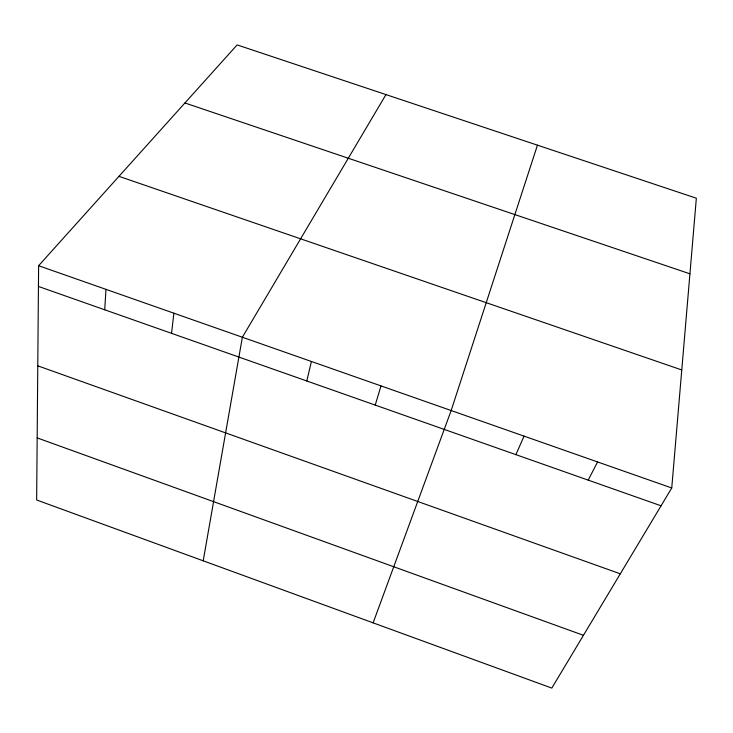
<?xml version="1.0" encoding="UTF-8"?>
<svg xmlns="http://www.w3.org/2000/svg" width="733" height="733" viewBox="0 0 733 733"><rect width="100%" height="100%" fill="white"/><g stroke="black" fill="none" stroke-linecap="round" stroke-linejoin="round"><path stroke-width="1.1" d="M38.611 265.712L36.65 499.998L551.812 688.095L671.749 487.976L696.35 198.212L237.135 44.905L38.611 265.712L671.749 487.976M104.718 309.802L105.973 289.37M171.54 333.341L173.895 313.211M203.206 560.809L242.366 337.244L385.961 94.594M306.788 380.986L311.397 361.479M375.232 405.092L380.986 385.906M537.445 145.161L451.161 410.535L373.124 622.848M515.904 454.652L524.058 436.126M588.178 480.115L597.587 461.937M184.936 102.968L689.927 273.812M118.966 176.332L681.772 369.954M38.437 286.447L661.065 505.788M37.768 365.822L620.301 573.811M37.172 437.894L583.45 635.309"/></g></svg>
